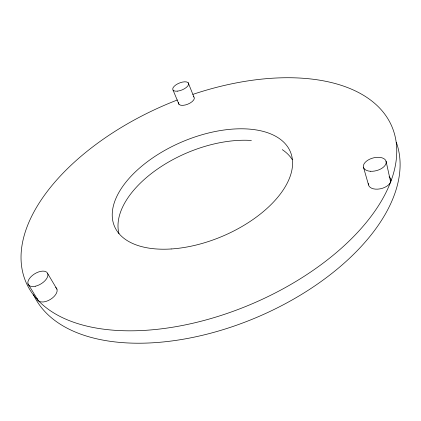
<?xml version="1.0" encoding="UTF-8"?>
<svg xmlns="http://www.w3.org/2000/svg" width="421" height="421" viewBox="0 0 421 421"><rect width="100%" height="100%" fill="white"/><g stroke="black" fill="none" stroke-linecap="round" stroke-linejoin="round"><path stroke-width="0.63" d="M390.641 181.946L386.068 161.254M27.965 283.817L38.274 300.61M47.768 273.703L56.972 289.19M173.099 90.205L178.957 104.313M188.203 82.753L193.881 96.914M363.465 167.2L368.533 184.935M389.083 176.773A11.514 6.662 -14.4 0 1 382.557 188.229A11.514 6.662 -14.4 0 1 368.459 183.493M193.407 96.525A8.409 3.789 -22.3 0 1 187.734 104.203A8.409 3.789 -22.3 0 1 178.636 102.45M55.672 287.459A11.035 6.057 -31.6 0 1 50.336 299.468A11.035 6.057 -31.6 0 1 37.348 298.61M192.86 94.378A198.828 108.523 -23 0 1 381.163 201.37A198.828 108.523 -23 0 1 61.013 316.939A198.828 108.523 -23 0 1 177.33 99.987M396.361 142.461A196.823 109.992 -23 0 1 255.515 317.897A196.823 109.992 -23 0 1 33.485 294.7M118.98 233.708A94.578 52.062 -23 0 1 156.733 169.584A94.578 52.062 -23 0 1 251.395 140.461M282.265 149.644A94.578 52.062 -23 0 1 292.332 159.733M370.248 171.258A11.688 6.552 -14.8 0 0 386.131 161.511A11.688 6.552 -14.8 0 0 367.975 160.122A11.688 6.552 -14.8 0 0 370.248 171.258M177.62 91.125A8.504 3.7 -22.4 0 0 188.592 83.426A8.504 3.7 -22.4 0 0 175.81 84.953A8.504 3.7 -22.4 0 0 177.62 91.125M35.301 286.238A11.193 5.947 -31.2 0 0 47.594 273.276A11.193 5.947 -31.2 0 0 30.759 276.96A11.193 5.947 -31.2 0 0 35.301 286.238M171.168 248.969A95.509 51.33 -23 0 0 291.29 154.318A95.509 51.33 -23 0 0 144.771 163.727A95.509 51.33 -23 0 0 171.168 248.969"/></g></svg>
